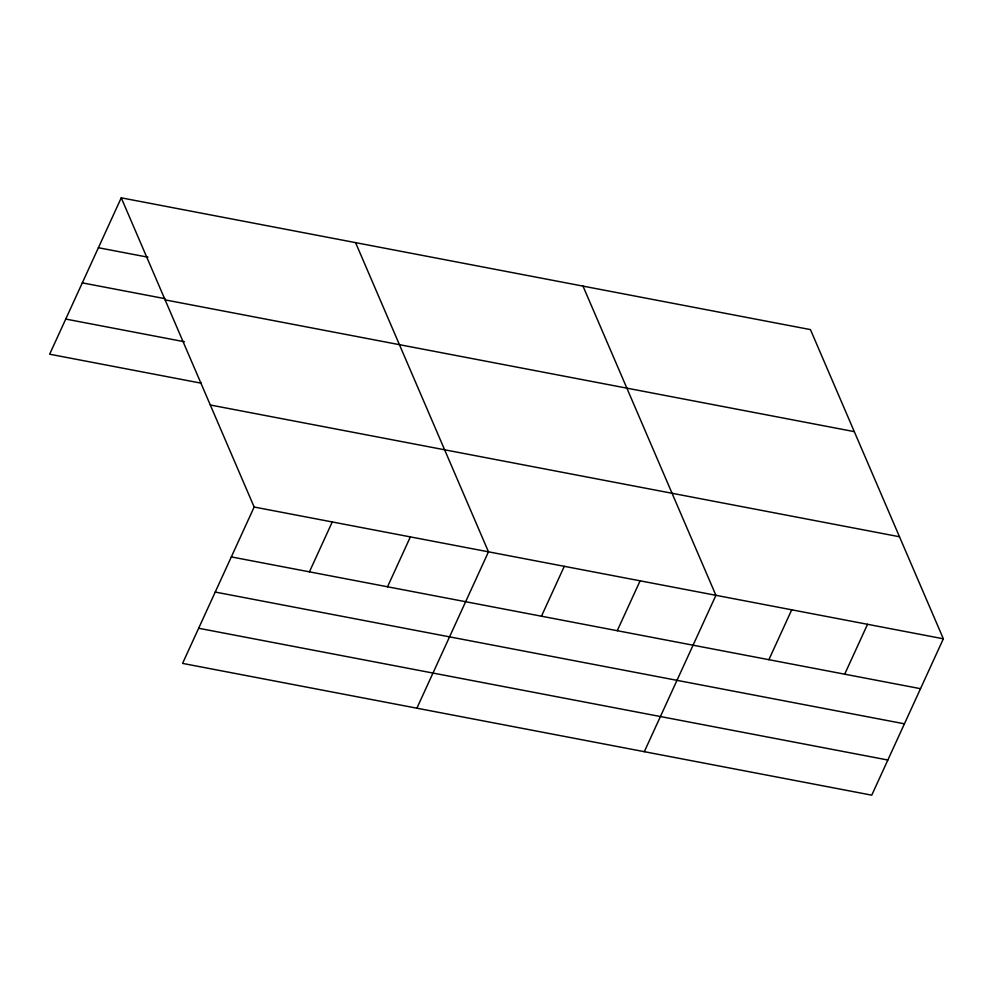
<?xml version="1.0" encoding="UTF-8"?>
<svg xmlns="http://www.w3.org/2000/svg" width="993" height="993" viewBox="0 0 993 993"><rect width="100%" height="100%" fill="white"/><g stroke="black" fill="none" stroke-linecap="round" stroke-linejoin="round"><path stroke-width="1.49" d="M121.245 197.83L254.158 507.026L182.563 663.398L871.755 795.17L943.35 638.797L810.437 329.602L121.245 197.83L49.65 354.203L201.356 383.211M309.419 571.844L332.258 521.958M387.531 586.776L410.37 536.89M416.886 708.195L488.482 551.823L355.568 242.64M541.458 616.206L564.297 566.32M617.261 630.704L640.1 580.818M644.32 751.676L715.916 595.316L583.003 286.121M768.892 659.687L791.731 609.801M844.695 674.185L867.534 624.299M98.406 247.729L147.969 257.199M82.32 282.868L164.925 298.657M165.099 299.874L854.303 431.632M65.737 319.063L184.4 341.753M210.293 404.995L899.484 536.754M254.158 507.026L943.35 638.797M231.319 556.912L920.511 688.683M215.22 592.051L904.424 723.823M198.65 628.259L887.841 760.017"/></g></svg>
